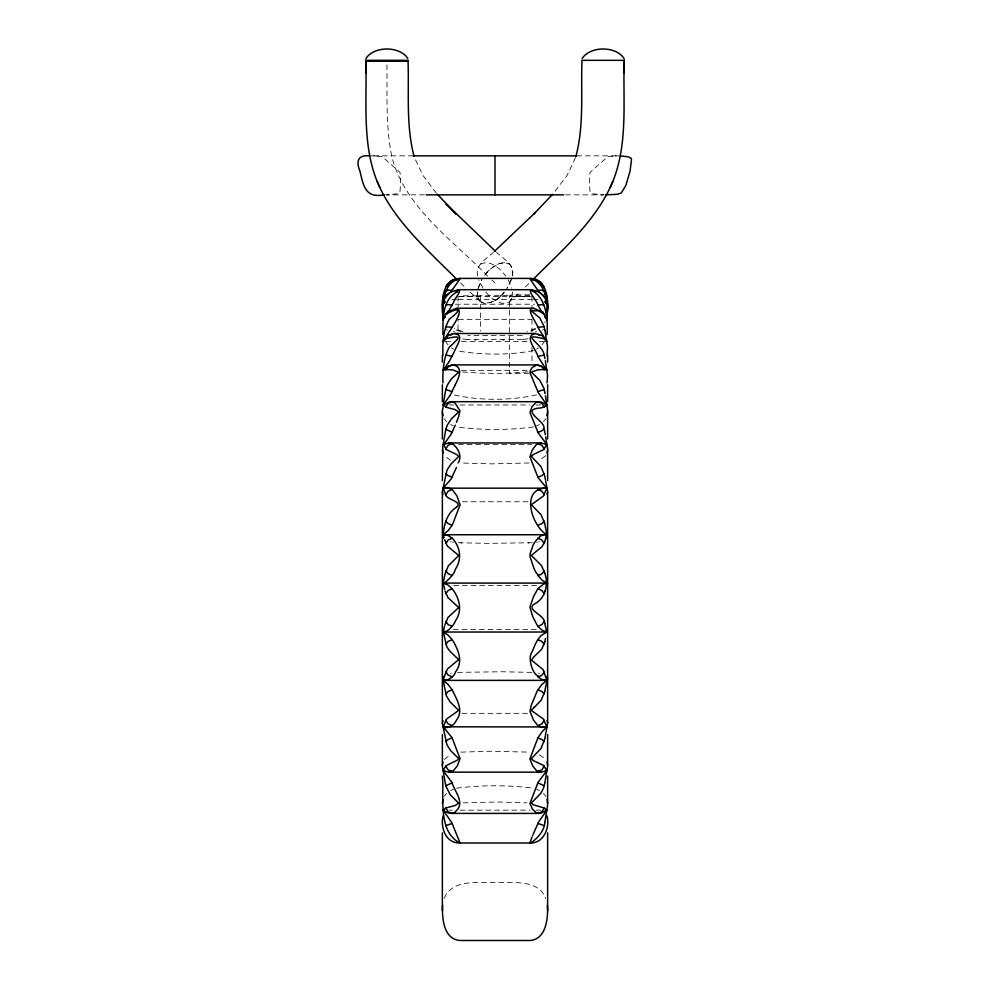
<?xml version="1.0" encoding="UTF-8"?>
<svg xmlns="http://www.w3.org/2000/svg" width="990" height="990" viewBox="0 0 990 990"><rect width="100%" height="100%" fill="white"/><g stroke="black" fill="none" stroke-linecap="round" stroke-linejoin="round"><path stroke-width="0.74" stroke-dasharray="4.95 3.71" d="M477.44 291.951C475.447 310.291 499.269 302.556 504.306 291.951M477.39 292.409L477.502 296.295M512.275 276C515.543 264.986 502.957 258.6 496.584 252.302M512.362 275.517C514.949 252.846 490.199 265.209 484.234 276M478.17 288.164L481.759 279.786M478.034 288.647L482.031 279.316M575.499 157.608L567.233 175.193L553.534 193.26M511.248 279.786L507.078 288.164M511.409 279.316L506.756 288.647M444.287 898.326C452.22 878.439 478.343 883.315 495 882.548C511.657 883.315 537.78 878.439 545.713 898.326M544.748 322.752L545.304 321.626M529.65 294.822L511.05 294.822L509.417 296.456L509.417 373.317L528.685 373.317M513.018 295.837L509.763 295.614L509.417 296.456L530.739 296.456M544.748 341.154L541.988 344.891M545.812 418.758L543.473 421.666M444.188 796.344L446.527 793.435M542.755 330.202L543.473 329.237M484.593 275.517C490.1 268.599 499.826 259.343 509.281 264.058M545.812 455.672L539.451 460.313M444.188 759.441L450.549 754.801M503.935 292.409L500.21 296.295M525.245 287.05L529.477 282.967M485.694 291.951C491.127 298.275 500.482 306.603 509.281 302L519.923 292.025M477.725 276C474.495 265.035 486.969 258.538 493.416 252.302M500.643 295.899C495.421 301.48 482.736 308.1 478.108 298.535M509.281 302L512.139 297.829L512.56 291.951M538.523 347.874L536.592 349.086M480.719 264.058C490.434 259.38 500.16 268.711 505.766 276M535.59 331.811L536.592 331.242M539.451 424.537L536.592 425.861M450.549 790.565L453.408 789.24M535.59 329.237L529.143 331.724M535.59 328.383L527.051 331.687M536.592 394.824C509.813 400.802 480.2 400.752 453.408 394.824M533.511 350.571C508.835 355.447 482.353 354.977 457.566 350.967M533.511 426.9C508.167 430.328 481.833 430.304 456.489 426.9M456.489 788.201C481.833 784.946 508.167 784.946 533.511 788.201M528.029 338.766L522.237 339.62M538.523 541.938L539.451 541.765M450.549 673.336L451.477 673.163M528.029 371.869C506.138 373.849 483.863 373.849 461.971 371.869M536.592 542.248L537.57 542.099M529.143 462.986L491.102 463.877L460.857 462.986M460.857 752.128L491.102 751.237L529.143 752.128M463.11 802.853L497.599 801.999L526.89 802.853M476.982 295.837L509.714 295.602M480.286 295.602L480.583 330.994M522.237 335.4L467.763 335.4M532.434 542.718L488.553 543.361L457.566 542.718M457.566 672.383L501.447 671.752L532.434 672.383M522.237 339.62L467.763 339.62M528.029 501.769L461.971 501.769M461.971 713.332L528.029 713.332M529.724 295.762L513.612 295.874M476.982 295.837L460.276 295.762M528.029 543.027L529.143 542.966M536.592 585.61L453.408 585.61M453.408 629.504L536.592 629.504M370.99 155.913L374.678 155.851M601.116 194.857L603.999 194.832M502.71 340.152L503.96 340.152M413.313 155.851L373.515 155.851L382.165 156.63L400.047 172.47L400.678 182.482L399.911 192.159L397.819 193.731L386.805 194.857L426.368 194.857M576.687 155.851L616.485 155.851L607.835 156.63L589.953 172.47L589.322 182.482L590.09 192.159L592.181 193.731L603.195 194.857L563.632 194.857M459.261 296.456L480.583 296.456M458.717 296.567L531.284 296.567M452.121 299.438L456.724 299.438M458.246 299.438L531.754 299.438M533.276 299.438L537.879 299.438M455.363 304.215L534.637 304.215M458.407 319.349L531.593 319.349M446.218 341.575L450.784 341.575M461.464 341.575L528.536 341.575M539.216 341.575L543.782 341.575M461.464 370.347L528.536 370.347M449.262 404.96L453.841 404.96M459.929 404.96L530.071 404.96M536.159 404.96L540.738 404.96M458.407 444.56L531.593 444.56M449.262 810.154L452.306 810.154M459.929 810.154L530.071 810.154M536.159 810.154L540.738 810.154M386.001 194.832L388.884 194.857M615.322 155.851L619.01 155.913M474.965 339.991L476.178 340.015M460.857 542.966L461.971 543.027M467.763 339.62L461.971 338.766M452.43 542.099L453.408 542.248M450.549 541.765L451.477 541.938M538.523 673.163L539.451 673.336M462.949 331.687L454.41 328.383M460.857 331.724L454.41 329.237M453.408 425.861L450.549 424.537M536.592 789.24L539.451 790.565M450.549 460.313L444.188 455.672M539.451 754.801L545.812 759.441M458.011 330.004L458.011 319.325M453.408 331.242L454.41 331.811M453.408 349.086L451.477 347.874M487.625 276.173C452.937 240.013 405.603 208.42 392.003 157.41C385.345 126.287 387.461 94.174 386.88 62.58M491.832 280.096L495 283.029M470.077 292.025L480.719 302M460.523 282.967L464.756 287.05M446.527 421.666L444.188 418.758M543.473 793.435L545.812 796.344M448.012 344.891L445.253 341.154M436.466 193.26L422.767 175.193L414.501 157.608M446.527 329.237L447.245 330.202M482.922 288.164L478.752 279.786M508.241 279.786L511.83 288.164M478.405 299.203L477.403 295.478M531.989 296.456L531.989 307.209M531.989 319.325L531.989 331.811M531.989 347.181L531.989 362.563M458.011 296.456L458.011 307.123"/><path stroke-width="1.49" d="M414.068 156.309C405.801 125.111 409.204 92.206 408.016 60.328L365.78 60.328C367.253 102.515 361.164 147.844 379.739 187.358C397.324 224.21 429.14 251.361 457.343 279.91M546.925 815.871C550.217 827.479 543.782 843.629 529.922 842.985L460.078 842.985C437.048 831.798 444.448 795.44 442.369 776.111M460.078 842.985L451.786 822.678L443.161 810.154L445.921 807.964L455.016 805.551L458.692 803.199L450.165 794.685L445.772 785.8L442.394 766.495L442.369 734.58M451.613 762.956L457.219 760.258L458.679 758.538L450.623 750.643L446.886 744.69L442.369 723.467L442.369 491.646L447.035 470.064L450.871 464.186L458.692 456.44L456.588 454.472L446.453 449.67L443.235 444.077L445.772 429.314L447.443 424.809L451.366 418.968L458.692 411.914L455.016 409.563L446.082 407.224L443.52 404.861L442.369 410.85L442.369 438.991M545.639 480.93L547.631 491.646L547.631 723.467L545.391 735.533M545.639 436.875L547.606 448.618L547.631 480.534M545.428 395.827L547.606 410.009L547.631 438.991M529.922 842.985L531.865 837.404M575.933 156.309C584.199 125.111 580.796 92.206 581.984 60.328L624.22 60.328L623.799 73.21L624.257 60.328M547.631 832.875L547.631 910.639C547.334 922.519 544.574 939.547 529.922 940.5L460.078 940.5C442.988 939.213 441.948 916.938 442.629 904.984M442.369 803.422L442.926 799.376M547.631 411.692L547.26 414.946M442.369 765.134L442.926 761.879M547.631 449.98L547.074 453.222M442.369 722.972L442.926 720.584M547.631 492.141L547.074 494.517M444.077 300.057L442.555 304.487L442.926 313.1M442.926 355.719C442.493 343.579 443.087 329.918 449.373 319.089C462.899 308.93 459.224 306.962 445.723 314.313M442.926 382.957C442.604 371.077 443.371 357.761 449.373 347.094C460.09 337.404 462.726 334.769 446.007 338.691M442.926 334.67C442.963 320.389 441.862 299.339 457.368 291.803M458.556 416.951L459.929 410.763L455.153 403.165L452.653 401.866L449.967 401.804L443.161 404.96L445.723 389.701L447.443 384.887L451.366 378.96L458.692 372.19L452.678 369.901L444.436 369.394L443.161 370.347L447.109 367.216M547.631 776.111L547.606 805.105L544.958 821.898M442.926 320.352C442.617 306.516 441.738 284.303 458.519 278.92C441.639 279.304 440.983 304.054 443.013 316.317M547.631 734.58L547.606 766.495L545.354 779.848M547.074 313.1C549.066 300.812 547.148 279.18 530.776 278.4L459.224 278.4L456.291 279.675M547.074 320.352C547.346 306.603 548.237 286.358 533.115 279.514M547.074 334.67C548.151 319.671 546.232 297.272 531.902 290.738C536.506 290.305 541.394 292.458 543.906 296.381C545.651 298.584 548.274 306.974 545.02 301.826M546.987 316.317C547.247 311.182 549.19 304.487 545.923 300.057M545.156 780.937L544.871 782.459M547.074 355.719L547.544 347.082L545.069 330.759M544.871 822.331C544.438 830.919 537.149 838.468 531.42 842.577M544.871 738.28L545.23 736.374M544.797 782.904L543.312 788.585L540.837 793.299L531.358 802.964L533.189 804.796L543.906 807.89L546.839 810.154L538.708 821.762L533.276 834.013M544.797 738.713L541.01 748.49L531.321 758.687L533.499 760.679L543.522 765.431L546.839 770.554L538.09 782.348L529.922 803.435L532.533 809.3L536.555 813L541.146 813.075L546.839 810.154M545.502 687.691L547.606 678.558L547.074 676.504M545.428 688.075L544.797 691.305M546.765 632.375L544.76 623.44M544.76 691.503L541.183 700.227L531.321 710.436L543.312 718.988L546.839 726.932L542.223 731.548L537.966 737.674L529.922 758.909L532.855 766.235L536.815 770.938L541.406 772.138L546.839 770.554M444.956 301.863C441.849 306.925 444.151 299.24 445.673 297.074C445.512 292.669 459.236 288.721 457.677 291.654M547.074 382.957L547.544 375.26L545.354 360.756M544.797 641.829L545.502 638.501M445.03 574.101L448.321 565.822L458.692 555.489L447.381 546.059L444.671 539.674M544.76 642.015L541.679 649.291L534.452 656.308M444.832 575.042L443.161 583.085L444.708 589.434M443.075 815.871C440.364 826.873 445.215 842.601 458.692 842.911M456.279 507.412C445.673 513.983 443.471 527.682 442.926 538.597M544.871 591.154L544.71 591.847M444.918 624.851L448.012 617.438L458.692 607.551L447.963 597.614L445.116 591.117M443.371 631.175L444.597 626.163M547.074 415.726L547.26 414.946M443.235 631.756L446.886 647.002L450.165 651.507L458.692 659.625L447.443 668.98L444.56 675.848M444.956 317.208L443.161 319.349L445.45 314.548M544.71 541.876L546.765 534.328M544.673 542.037L541.839 546.888L531.321 555.415L541.357 565.389L544.71 572.901M544.71 623.255C545.292 614.184 522.906 609.531 536.295 602.935C546.034 596.735 548.386 583.407 544.76 573.099M445.772 407.076L448.099 403.301L452.158 401.767M544.228 808.038L541.901 811.812L537.842 813.347M445.772 370.037L448.557 366.028L453.16 364.914L537.075 364.926L542.223 366.783M445.772 449.052L448.099 445.253L452.158 443.594C458.048 447.641 462.491 456.18 458.147 462.961M544.228 766.062L541.901 769.849L537.842 771.519M455.301 425.168L451.143 434.14L442.802 445.896L442.369 480.534M456.588 507.165C463.023 501.41 446.96 499.975 445.772 494.926L448.099 491.213L452.158 489.444L456.959 495.94L460.078 504.888L452.282 525.096L448.025 530.727L443.161 534.736L444.089 537.669M544.228 720.176L541.901 723.888L537.842 725.658L533.523 720.077L530.009 711.451L531.147 705.536L537.335 690.711L541.778 684.585L546.839 680.377L543.077 669.624L531.42 660.07L534.154 656.543M445.772 338.84L448.557 335.065L454.657 333.494L535.305 333.494L539.488 335.127M444.473 676.108L443.161 680.377L446.453 695.958L450.165 701.96L458.692 710.412L446.688 718.988L443.235 726.809L452.034 737.674L460.078 758.711L457.355 765.864L453.185 770.938L448.668 772.151L443.161 770.554L446.007 765.827L450.636 763.364M445.772 543.584L448.099 540.045L452.158 538.214C460.474 546.913 462.107 559.177 455.425 569.176C453.816 575.982 446.341 581.118 442.926 584.385M544.228 671.529C537.087 687.332 525.628 659.154 532.199 651.779C534.204 646.854 535.974 641.607 539.488 637.498C540.936 634.367 547.322 633.117 547.074 630.729M445.772 314.263L448.099 311.07L452.158 310.167M365.941 58.509C374.01 45.837 399.762 45.837 407.831 58.509M582.169 58.509C590.238 45.837 615.99 45.837 624.059 58.509M445.772 593.814L448.099 590.535L452.158 588.691C459.447 598.109 462.825 610.521 455.425 620.817C454.076 625.321 445.735 634.541 442.926 630.729M544.228 621.299L541.901 624.579L537.842 626.423L532.855 616.956L529.935 607.093L533.523 596.586L537.966 588.53L543.782 583.989L546.839 583.085L547.631 583.791L547.074 584.385M445.772 296.913L449.052 293.671M444.956 339.706L443.161 341.575L445.401 338.877M544.71 523.401L541.01 514.639L531.321 504.727L543.312 496.126L546.839 488.169L538.09 477.65L529.947 456.91L532.199 450.054L536.555 444.361L541.146 442.963L546.839 444.56L538.09 432.766L529.959 412.459L532.038 406.581L536.295 402.225L541.023 402.002L546.839 404.96L538.337 392.659L530.034 373.02L530.207 370.755L532.199 367.525L536.815 364.914M445.772 644.379L448.099 641.433L452.158 639.639C458.259 649.329 463.555 661.666 455.549 671.901C454.695 677.222 441.911 684.993 442.926 676.504M544.228 570.735C536.246 583.803 532.905 563.149 530.219 557.494C529.205 554.066 531.246 550.737 532.36 547.619C532.521 542.334 546.728 527.324 547.074 538.597M456.427 467.466L451.143 478.95L443.161 488.169L445.772 494.926M458.283 417.656L456.427 422.359M455.19 384.838C458.494 378.526 464.161 367.216 453.16 364.914M532.781 835.213L532.447 836.018M454.942 385.432L450.227 395.121M532.657 279.91C560.86 251.361 592.676 224.21 610.261 187.358C628.836 147.844 622.747 102.515 624.22 60.328M610.261 187.358L612.773 181.492M544.673 475.745L541.01 466.624L531.321 456.378L533.548 454.398L543.535 449.67L546.765 444.609M454.818 350.534C456.724 345.188 464.83 335.251 454.657 333.494M454.447 351.376L449.312 361.387M445.772 694.04L448.099 691.503L452.158 689.783C456.464 699.126 464.223 710.672 456.291 720.398C454.274 725.398 448.247 729.147 443.235 726.809L546.839 726.932L542.223 727.378L537.842 725.658M544.228 521.074L541.901 523.611L537.842 525.331M453.16 309.425C470.819 304.623 444.968 336.402 443.161 341.575M453.568 302.346C454.361 298.435 465.387 287.273 455.153 290.664M453.309 302.853L448.928 310.526M452.665 289.439L450.883 292.446M452.925 288.981L460.041 278.834L459.484 278.413M544.228 473.542L541.901 475.596L537.842 477.205M445.772 741.56L448.099 739.505L452.158 737.909M445.772 291.518L448.099 290.132L452.158 290.342M449.052 361.808L443.161 370.347M448.544 311.145L447.715 312.469M449.831 395.753L443.161 404.96M447.109 313.446L446.49 314.412M541.839 407.756L544.71 406.358M544.587 406.556L546.765 404.922M444.956 301.566L443.161 304.215M444.956 316.713L443.161 319.349M443.161 296.567L444.956 294.042M541.183 407.892C513.389 409.773 559.932 426.517 537.842 432.284M445.772 785.8L452.158 782.83C454.497 791.431 465.04 802.333 456.427 810.674C453.185 815.277 446.725 813.161 443.161 810.154M552.618 194.287L533.709 214.187M445.772 305.415L448.099 304.611L452.158 305.106M535.479 212.417L494.468 251.336M533.548 707.838L534.452 707.095M452.158 489.444L448.025 487.773L443.161 488.169L546.839 488.169C519.948 487.612 531.37 525.876 546.839 534.736L443.161 534.736L448.025 535.479L452.158 538.214M443.161 770.554L452.158 782.83M447.715 366.82L452.158 365.013M450.487 335.14L452.158 334.224M544.092 368.057L546.839 370.347L545.639 369.394L537.694 369.852L531.333 372.067L539.859 380.457L543.72 387.783L544.228 389.478L537.842 391.681M445.772 825.635L452.158 823.42M531.333 278.784L533.697 279.675M445.772 326.75L452.158 327.294M443.235 444.609L448.804 442.963L540.899 442.963M448.099 284.811C442.27 290.503 450.784 279.118 454.398 279.415M535.305 333.494C523.227 336.427 536.543 349.817 537.842 356.4L544.228 355.002L544.958 358.615M536.815 309.4C522.126 304.289 536.803 322.653 537.842 327.306L544.079 326.675L544.995 330.351M534.699 290.577C523.512 287.137 537.521 300.824 537.842 305.106L541.901 304.611L544.228 305.415M530.776 278.4L529.959 278.834L537.842 290.342L541.901 290.132L544.228 291.518M537.842 310.167L542.73 311.726L546.839 319.349L545.02 317.171M369.777 155.913C358.405 154.539 355.596 160.788 359.952 171.208C363.565 186.565 365.496 198.396 384.565 194.82M537.842 334.224L542.334 335.709L546.839 341.575L545.02 339.681M605.435 194.82L617.005 194.337L621.25 193.038L625.829 185.464L630.048 171.208L631.496 159.526L630.878 157.967L628.192 156.816L620.223 155.913M365.743 61.17L408.016 61.17M413.313 155.851L576.687 155.851M426.368 194.857L563.632 194.857M457.751 289.699L531.865 289.711M456.155 308.212L533.857 308.224M451.143 401.705L538.845 401.705M449.052 772.151L540.899 772.151M451.143 813.409L538.845 813.409M537.842 365.013L541.901 366.362L544.228 370.037M449.052 442.963L452.158 443.594M445.772 355.002L452.158 356.4M537.842 401.767L541.901 403.289L544.228 407.076M452.158 813.347L448.099 811.812L445.772 808.038M537.842 443.594L541.901 445.253L544.228 449.052M452.158 771.519L448.099 769.849L445.772 766.062M537.842 489.444L541.901 491.213L544.228 494.926M452.158 725.658L448.099 723.888L445.772 720.176M537.842 538.214L541.901 540.045L544.228 543.584M452.158 676.888L448.099 675.069L445.772 671.529M533.499 278.883L539.859 281.655L544.228 287.211L540.961 284.501M537.842 588.691L541.901 590.523L544.228 593.814M452.158 626.423L448.099 624.579L445.772 621.299M452.158 575.475L448.099 573.68L445.772 570.735M537.842 639.639L541.901 641.433L544.228 644.379M452.158 525.331L448.099 523.599L445.772 521.074M537.842 689.783L541.901 691.503L544.228 694.04M452.158 477.205L448.099 475.596L445.772 473.542M537.842 737.909L541.901 739.505L544.228 741.56M452.158 391.681L445.772 389.478M452.158 432.284L445.772 429.314M537.842 782.83L544.228 785.8M537.842 823.42L544.228 825.635M540.961 293.671L544.228 296.913M533.499 279.675L531.345 278.846M544.228 338.84C517.609 332.417 542.248 343.146 544.228 355.002M544.228 314.263L538.35 310.687L531.333 310.91L539.859 318.075L544.228 326.75M543.151 367.389L543.782 367.822M533.189 279.291L533.857 279.799M535.07 290.825L536.048 291.629M495.532 251.336L445.673 203.457L456.291 214.187L437.382 194.287M454.521 212.417L456.291 214.187M537.842 676.888L542.223 679.722L546.839 680.377L443.161 680.377L447.715 684.053L452.158 689.783M546.839 370.347L537.842 356.4M452.158 588.691L447.715 584.781L443.161 583.085L546.839 583.085L542.223 580.313L537.842 575.475M537.842 626.423L542.223 630.296L546.839 632.028L443.161 632.028L447.715 634.751L452.158 639.639M546.839 341.575L537.842 327.306M545.02 294.005L546.839 296.567M546.839 319.349L545.02 316.676M546.839 304.215L545.02 301.529M539.228 292.607L537.842 290.342M542.223 312.382L537.842 305.106M377.227 181.492L379.739 187.358M547.074 720.584L547.631 722.972M442.926 494.517L442.369 492.141M547.074 761.879L547.631 765.134M442.926 453.222L442.369 449.98M547.074 799.376L547.631 803.422M442.74 414.946L442.926 415.726M544.228 389.478L544.797 392.337M544.228 429.314L545.23 434.61M544.797 523.809L545.465 527.225M545.502 527.423L546.629 533.499M544.834 476.611L545.391 479.581M442.74 414.946L442.369 411.692M544.871 392.77L545.032 393.649M547.631 910.639L547.371 904.984M365.743 60.328L366.201 73.21L365.78 60.328M547.631 355.286L547.631 362.093M547.631 384.764L547.631 401.606M547.235 298.485L547.235 302.284M495 155.875L495 194.82M442.765 298.485L442.765 302.284M442.369 355.286L442.369 362.093M442.369 384.764L442.369 401.606M442.369 832.875L442.369 910.639"/></g></svg>
